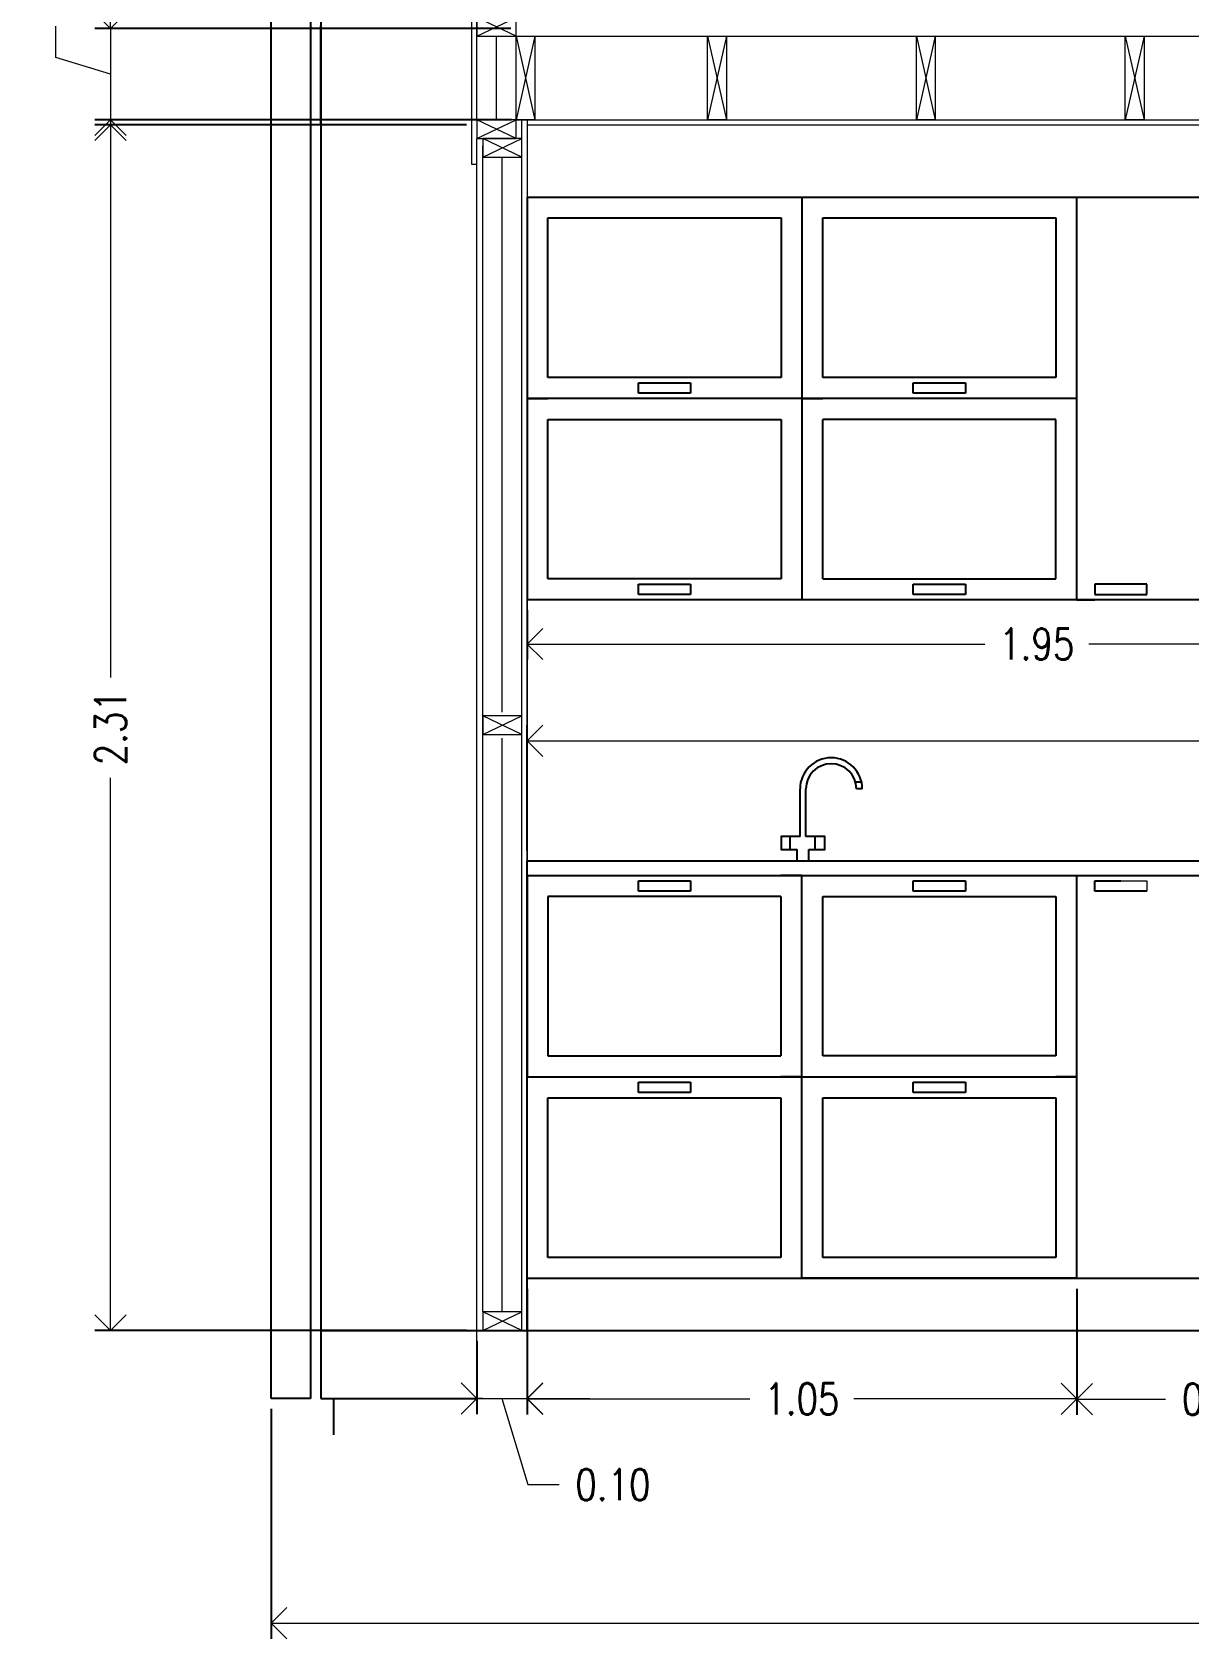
# Model space of a CAD drawing. Header units: inches. Extents: x -102.5 to -49.9, y 36.2 to 69.9.
# Drawn here: x -92.838 to -90.622, y 43.667 to 46.76 of the extents above; entities that cross this region are included whole.
import ezdxf

# ---------------------------------------------------------------- set-up
doc = ezdxf.new("R2010")
doc.units = ezdxf.units.IN
doc.header["$MEASUREMENT"] = 0
doc.layers.get('DEFPOINTS').update_dxf_attribs({"color": 210})
for name, color, linetype, lineweight in [('A-ANNO-DIMS', 3, 'Continuous', 18), ('A-DETL-MBND', 3, 'Continuous', 18), ('A-ELEV-MBE2', 4, 'Continuous', 25), ('A-FURN', 8, 'Continuous', 18), ('A-WALL-PATT', 8, 'Continuous', 18), ('A-WALL-STUD', 3, 'Continuous', 18), ('arredi', 7, 'Continuous', 20)]:
    doc.layers.add(name, color=color, linetype=linetype, lineweight=lineweight)
doc.styles.add('E-ROMANS', font='romans.shx', dxfattribs={"width": 0.8})
doc.dimstyles.new('Fabio1', dxfattribs={"dimscale": 0.001, "dimtxt": 60, "dimasz": 60, "dimexe": 30, "dimexo": 20, "dimgap": 30, "dimtad": 0, "dimzin": 0, "dimdsep": 46, "dimtxsty": 'E-ROMANS', "dimblk": 'OPEN90', "dimcen": 90, "dimclrd": 3, "dimclre": 3, "dimclrt": 3, "dimadec": 0, "dimazin": 0, "dimtfac": 1, "dimtmove": 1, "dimatfit": 3, "dimldrblk": 'OPEN90', "dimfxl": 1, "dimtfill": 1, "dimtolj": 1, "dimtzin": 0, "dimlwd": -1, "dimarcsym": 0})

# ---------------------------------------------------------------- blocks, each defined once
blk = doc.blocks.new('6-rob-elev')
at = {"color": 0, "linetype": 'ByBlock'}
for p, q in [((-0.75, 6.17), (-0.75, 18.33)), ((0.75, 6.17), (0.75, 18.33)), ((14.93, 20.08), (13.43, 20.08)), ((15.12, 18.33), (13.62, 18.33)), ((-3.38, 6.17), (-3.38, 2.84)), ((3, 6.17), (3, 2.84)), ((-1.5, 0), (-1.5, 2.84)), ((1.5, 0), (1.5, 2.84))]:
    blk.add_line(p, q, dxfattribs=at)
blk.add_line((-1.5, 0), (1.5, 0))
for points in [[(-0.75, 6.17), (-5.6, 6.17), (-5.6, 2.84), (-1.5, 2.84)], [(1.5, 2.84), (5.57, 2.84), (5.57, 6.17), (0.75, 6.17)]]:
    blk.add_lwpolyline(points, dxfattribs=at)
for radius in [7.94, 6.44]:
    blk.add_arc((7.19, 18.33), radius, 0, 180, dxfattribs=at)
blk = doc.blocks.new('_Open90')
at = {"color": 0, "linetype": 'ByBlock', "lineweight": -2}
for p, q in [((0, 0), (-1, 0)), ((-0.5, 0.5), (0, 0)), ((0, 0), (-0.5, -0.5))]:
    blk.add_line(p, q, dxfattribs=at)
blk = doc.blocks.new('*D1315')
at = {"layer": 'A-ANNO-DIMS', "color": 3, "transparency": 16777216}
for p, q in [((-92.6876, 46.8276), (-92.6876, 46.8876)), ((-92.7926, 46.7116), (-92.7926, 46.7716)), ((-92.6876, 46.7676), (-92.6876, 46.5926)), ((-92.6876, 46.7676), (-92.6876, 46.5926)), ((-92.6876, 46.6801), (-92.7926, 46.7116)), ((-92.6876, 46.5326), (-92.6876, 46.4726))]:
    blk.add_line(p, q, dxfattribs=at)
at = {"layer": 'A-ANNO-DIMS', "color": 3, "lineweight": -2, "transparency": 16777216}
for p, q in [((-91.9208, 46.7676), (-92.7176, 46.7676)), ((-91.9198, 46.5926), (-92.7176, 46.5926))]:
    blk.add_line(p, q, dxfattribs=at)
at = {"layer": 'DEFPOINTS', "color": 0, "transparency": 16777216}
for p in [(-91.9008, 46.7676), (-92.6876, 46.5926), (-91.8998, 46.5926)]:
    blk.add_point(p, dxfattribs=at)
at = {"layer": 'A-ANNO-DIMS', "color": 3, "transparency": 16777216, "xscale": 0.06, "yscale": 0.06, "zscale": 0.06}
for p, rotation in [((-92.6876, 46.7676), 270), ((-92.6876, 46.5926), 90)]:
    blk.add_blockref('_Open90', p, dxfattribs=dict(at, rotation=rotation))
at = {"layer": 'A-ANNO-DIMS', "color": 3, "transparency": 16777216, "insert": (-92.7926, 46.8748), "char_height": 0.06, "attachment_point": 5, "rotation": 90, "style": 'E-ROMANS', "bg_fill": 3, "box_fill_scale": 1.25, "bg_fill_color": 256, "bg_fill_true_color": 13158600, "bg_fill_transparency": 0}
blk.add_mtext('\\A1;0.18', dxfattribs=at)
blk = doc.blocks.new('*D1317')
at = {"layer": 'A-ANNO-DIMS', "color": 3, "lineweight": -2, "transparency": 16777216}
for p, q in [((-92.0058, 46.5826), (-92.7176, 46.5826)), ((-92.0058, 44.2726), (-92.7176, 44.2726))]:
    blk.add_line(p, q, dxfattribs=at)
at = {"layer": 'A-ANNO-DIMS', "color": 3, "transparency": 16777216}
for p, q in [((-92.6876, 46.5226), (-92.6876, 45.5239)), ((-92.6876, 44.3326), (-92.6876, 45.3313))]:
    blk.add_line(p, q, dxfattribs=at)
at = {"layer": 'DEFPOINTS', "color": 0, "transparency": 16777216}
for p in [(-92.6876, 46.5826), (-91.9858, 46.5826), (-91.9858, 44.2726)]:
    blk.add_point(p, dxfattribs=at)
at = {"layer": 'A-ANNO-DIMS', "color": 3, "transparency": 16777216, "xscale": 0.06, "yscale": 0.06, "zscale": 0.06}
for p, rotation in [((-92.6876, 46.5826), 90), ((-92.6876, 44.2726), 270)]:
    blk.add_blockref('_Open90', p, dxfattribs=dict(at, rotation=rotation))
at = {"layer": 'A-ANNO-DIMS', "color": 3, "transparency": 16777216, "insert": (-92.6876, 45.4276), "char_height": 0.06, "attachment_point": 5, "rotation": 90, "style": 'E-ROMANS', "bg_fill": 3, "box_fill_scale": 1.25, "bg_fill_color": 256, "bg_fill_true_color": 13158600, "bg_fill_transparency": 0}
blk.add_mtext('\\A1;2.31', dxfattribs=at)
blk = doc.blocks.new('*D1304')
at = {"layer": 'A-ANNO-DIMS', "color": 3, "lineweight": -2, "transparency": 16777216}
for p, q in [((-91.8898, 45.6526), (-91.8898, 45.558)), ((-89.9367, 45.6526), (-89.9367, 45.558))]:
    blk.add_line(p, q, dxfattribs=at)
at = {"layer": 'A-ANNO-DIMS', "color": 3, "transparency": 16777216}
for p, q in [((-91.8298, 45.588), (-91.013, 45.588)), ((-89.9967, 45.588), (-90.8135, 45.588))]:
    blk.add_line(p, q, dxfattribs=at)
at = {"layer": 'DEFPOINTS', "color": 0, "transparency": 16777216}
for p in [(-91.8898, 45.6726), (-89.9367, 45.6726), (-89.9367, 45.588)]:
    blk.add_point(p, dxfattribs=at)
at = {"layer": 'A-ANNO-DIMS', "color": 3, "transparency": 16777216, "xscale": 0.06, "yscale": 0.06, "zscale": 0.06, "rotation": 180}
blk.add_blockref('_Open90', (-91.8898, 45.588), dxfattribs=at)
at = {"layer": 'A-ANNO-DIMS', "color": 3, "transparency": 16777216, "xscale": 0.06, "yscale": 0.06, "zscale": 0.06}
blk.add_blockref('_Open90', (-89.9367, 45.588), dxfattribs=at)
at = {"layer": 'A-ANNO-DIMS', "color": 3, "transparency": 16777216, "insert": (-90.9133, 45.588), "char_height": 0.06, "attachment_point": 5, "style": 'E-ROMANS', "bg_fill": 3, "box_fill_scale": 1.25, "bg_fill_color": 256, "bg_fill_true_color": 13158600, "bg_fill_transparency": 0}
blk.add_mtext('\\A1;1.95', dxfattribs=at)
blk = doc.blocks.new('*D1295')
at = {"layer": 'A-ANNO-DIMS', "color": 3, "lineweight": -2, "transparency": 16777216}
for p, q in [((-91.8898, 45.1926), (-91.8898, 45.4326)), ((-88.7889, 45.1926), (-88.7889, 45.4326))]:
    blk.add_line(p, q, dxfattribs=at)
at = {"layer": 'A-ANNO-DIMS', "color": 3, "transparency": 16777216}
for p, q in [((-91.8298, 45.4026), (-90.4425, 45.4026)), ((-88.8489, 45.4026), (-90.2362, 45.4026))]:
    blk.add_line(p, q, dxfattribs=at)
at = {"layer": 'DEFPOINTS', "color": 0, "transparency": 16777216}
for p in [(-88.7889, 45.4026), (-91.8898, 45.1726), (-88.7889, 45.1726)]:
    blk.add_point(p, dxfattribs=at)
at = {"layer": 'A-ANNO-DIMS', "color": 3, "transparency": 16777216, "xscale": 0.06, "yscale": 0.06, "zscale": 0.06, "rotation": 180}
blk.add_blockref('_Open90', (-91.8898, 45.4026), dxfattribs=at)
at = {"layer": 'A-ANNO-DIMS', "color": 3, "transparency": 16777216, "xscale": 0.06, "yscale": 0.06, "zscale": 0.06}
blk.add_blockref('_Open90', (-88.7889, 45.4026), dxfattribs=at)
at = {"layer": 'A-ANNO-DIMS', "color": 3, "transparency": 16777216, "insert": (-90.3394, 45.4026), "char_height": 0.06, "attachment_point": 5, "style": 'E-ROMANS', "bg_fill": 3, "box_fill_scale": 1.25, "bg_fill_color": 256, "bg_fill_true_color": 13158600, "bg_fill_transparency": 0}
blk.add_mtext('\\A1;3.10', dxfattribs=at)
blk = doc.blocks.new('*D1283')
at = {"layer": 'A-ANNO-DIMS', "color": 3, "lineweight": -2, "transparency": 16777216}
for p, q in [((-91.9858, 44.2526), (-91.9858, 44.1122)), ((-91.8898, 44.2526), (-91.8898, 44.1122))]:
    blk.add_line(p, q, dxfattribs=at)
at = {"layer": 'A-ANNO-DIMS', "color": 3, "transparency": 16777216}
for p, q in [((-92.0458, 44.1422), (-92.1058, 44.1422)), ((-91.9858, 44.1422), (-91.8898, 44.1422)), ((-91.9858, 44.1422), (-91.8898, 44.1422)), ((-91.9378, 44.1422), (-91.8883, 43.9772)), ((-91.8298, 44.1422), (-91.7698, 44.1422)), ((-91.8883, 43.9772), (-91.8283, 43.9772))]:
    blk.add_line(p, q, dxfattribs=at)
at = {"layer": 'DEFPOINTS', "color": 0, "transparency": 16777216}
for p in [(-91.9858, 44.2726), (-91.8898, 44.2726), (-91.8898, 44.1422)]:
    blk.add_point(p, dxfattribs=at)
at = {"layer": 'A-ANNO-DIMS', "color": 3, "transparency": 16777216, "xscale": 0.06, "yscale": 0.06, "zscale": 0.06}
blk.add_blockref('_Open90', (-91.9858, 44.1422), dxfattribs=at)
at = {"layer": 'A-ANNO-DIMS', "color": 3, "transparency": 16777216, "xscale": 0.06, "yscale": 0.06, "zscale": 0.06, "rotation": 180}
blk.add_blockref('_Open90', (-91.8898, 44.1422), dxfattribs=at)
at = {"layer": 'A-ANNO-DIMS', "color": 3, "transparency": 16777216, "insert": (-91.7252, 43.9772), "char_height": 0.06, "attachment_point": 5, "style": 'E-ROMANS', "bg_fill": 3, "box_fill_scale": 1.25, "bg_fill_color": 256, "bg_fill_true_color": 13158600, "bg_fill_transparency": 0}
blk.add_mtext('\\A1;0.10', dxfattribs=at)
blk = doc.blocks.new('*D1284')
at = {"layer": 'A-ANNO-DIMS', "color": 3, "lineweight": -2, "transparency": 16777216}
for p, q in [((-91.8898, 44.3526), (-91.8898, 44.1115)), ((-90.8367, 44.3526), (-90.8367, 44.1115))]:
    blk.add_line(p, q, dxfattribs=at)
at = {"layer": 'A-ANNO-DIMS', "color": 3, "transparency": 16777216}
for p, q in [((-91.8298, 44.1415), (-91.463, 44.1415)), ((-90.8967, 44.1415), (-91.2635, 44.1415))]:
    blk.add_line(p, q, dxfattribs=at)
at = {"layer": 'DEFPOINTS', "color": 0, "transparency": 16777216}
for p in [(-91.8898, 44.3726), (-90.8367, 44.3726), (-90.8367, 44.1415)]:
    blk.add_point(p, dxfattribs=at)
at = {"layer": 'A-ANNO-DIMS', "color": 3, "transparency": 16777216, "xscale": 0.06, "yscale": 0.06, "zscale": 0.06, "rotation": 180}
blk.add_blockref('_Open90', (-91.8898, 44.1415), dxfattribs=at)
at = {"layer": 'A-ANNO-DIMS', "color": 3, "transparency": 16777216, "xscale": 0.06, "yscale": 0.06, "zscale": 0.06}
blk.add_blockref('_Open90', (-90.8367, 44.1415), dxfattribs=at)
at = {"layer": 'A-ANNO-DIMS', "color": 3, "transparency": 16777216, "insert": (-91.3633, 44.1415), "char_height": 0.06, "attachment_point": 5, "style": 'E-ROMANS', "bg_fill": 3, "box_fill_scale": 1.25, "bg_fill_color": 256, "bg_fill_true_color": 13158600, "bg_fill_transparency": 0}
blk.add_mtext('\\A1;1.05', dxfattribs=at)
blk = doc.blocks.new('*D1285')
at = {"layer": 'A-ANNO-DIMS', "color": 3, "lineweight": -2, "transparency": 16777216}
for p, q in [((-90.8367, 44.3526), (-90.8367, 44.1109)), ((-90.2898, 44.3526), (-90.2898, 44.1109))]:
    blk.add_line(p, q, dxfattribs=at)
at = {"layer": 'A-ANNO-DIMS', "color": 3, "transparency": 16777216}
for p, q in [((-90.7767, 44.1409), (-90.6664, 44.1409)), ((-90.3498, 44.1409), (-90.4601, 44.1409))]:
    blk.add_line(p, q, dxfattribs=at)
at = {"layer": 'DEFPOINTS', "color": 0, "transparency": 16777216}
for p in [(-90.8367, 44.3726), (-90.2898, 44.3726), (-90.2898, 44.1409)]:
    blk.add_point(p, dxfattribs=at)
at = {"layer": 'A-ANNO-DIMS', "color": 3, "transparency": 16777216, "xscale": 0.06, "yscale": 0.06, "zscale": 0.06, "rotation": 180}
blk.add_blockref('_Open90', (-90.8367, 44.1409), dxfattribs=at)
at = {"layer": 'A-ANNO-DIMS', "color": 3, "transparency": 16777216, "xscale": 0.06, "yscale": 0.06, "zscale": 0.06}
blk.add_blockref('_Open90', (-90.2898, 44.1409), dxfattribs=at)
at = {"layer": 'A-ANNO-DIMS', "color": 3, "transparency": 16777216, "insert": (-90.5633, 44.1409), "char_height": 0.06, "attachment_point": 5, "style": 'E-ROMANS', "bg_fill": 3, "box_fill_scale": 1.25, "bg_fill_color": 256, "bg_fill_true_color": 13158600, "bg_fill_transparency": 0}
blk.add_mtext('\\A1;0.55', dxfattribs=at)
blk = doc.blocks.new('*D1273')
at = {"layer": 'A-ANNO-DIMS', "color": 3, "lineweight": -2, "transparency": 16777216}
for p, q in [((-92.3798, 44.1226), (-92.3798, 43.6817)), ((-84.5568, 44.0526), (-84.5568, 43.6817))]:
    blk.add_line(p, q, dxfattribs=at)
at = {"layer": 'A-ANNO-DIMS', "color": 3, "transparency": 16777216}
for p, q in [((-92.3198, 43.7117), (-88.5715, 43.7117)), ((-84.6168, 43.7117), (-88.3652, 43.7117))]:
    blk.add_line(p, q, dxfattribs=at)
at = {"layer": 'DEFPOINTS', "color": 0, "transparency": 16777216}
for p in [(-92.3798, 44.1426), (-84.5568, 44.0726), (-84.5568, 43.7117)]:
    blk.add_point(p, dxfattribs=at)
at = {"layer": 'A-ANNO-DIMS', "color": 3, "transparency": 16777216, "xscale": 0.06, "yscale": 0.06, "zscale": 0.06, "rotation": 180}
blk.add_blockref('_Open90', (-92.3798, 43.7117), dxfattribs=at)
at = {"layer": 'A-ANNO-DIMS', "color": 3, "transparency": 16777216, "xscale": 0.06, "yscale": 0.06, "zscale": 0.06}
blk.add_blockref('_Open90', (-84.5568, 43.7117), dxfattribs=at)
at = {"layer": 'A-ANNO-DIMS', "color": 3, "transparency": 16777216, "insert": (-88.4683, 43.7117), "char_height": 0.06, "attachment_point": 5, "style": 'E-ROMANS', "bg_fill": 3, "box_fill_scale": 1.25, "bg_fill_color": 256, "bg_fill_true_color": 13158600, "bg_fill_transparency": 0}
blk.add_mtext('\\A1;7.82', dxfattribs=at)

msp = doc.modelspace()

# ---------------------------------------------------------------- linework, layer by layer
for p, q in [((-91.8898, 46.4445), (-91.8898, 45.6726)), ((-91.8898, 46.4445), (-90.8367, 46.4445)), ((-91.3632, 46.4445), (-91.3632, 45.6726)), ((-90.8367, 45.6726), (-90.8367, 46.4445)), ((-90.8367, 46.4445), (-90.3867, 46.4445)), ((-91.8498, 46.0985), (-91.8498, 46.4045)), ((-91.8498, 46.4045), (-91.4032, 46.4045)), ((-91.4032, 46.4045), (-91.4032, 46.0985)), ((-91.3232, 46.0985), (-91.3232, 46.4045)), ((-91.3232, 46.4045), (-90.8767, 46.4045)), ((-90.8767, 46.4045), (-90.8767, 46.0985)), ((-91.4032, 46.0985), (-91.8498, 46.0985)), ((-90.8767, 46.0985), (-91.3232, 46.0985)), ((-91.6765, 46.0685), (-91.6765, 46.0885)), ((-91.6765, 46.0885), (-91.5765, 46.0885)), ((-91.6265, 46.0685), (-91.6765, 46.0685)), ((-91.5765, 46.0685), (-91.6265, 46.0685)), ((-91.5765, 46.0885), (-91.5765, 46.0685)), ((-91.15, 46.0685), (-91.15, 46.0885)), ((-91.15, 46.0885), (-91.05, 46.0885)), ((-91.1, 46.0685), (-91.15, 46.0685)), ((-91.05, 46.0685), (-91.1, 46.0685)), ((-91.05, 46.0885), (-91.05, 46.0685)), ((-90.8367, 46.0585), (-91.8898, 46.0585)), ((-91.8898, 46.0585), (-91.8498, 46.0585)), ((-91.3632, 46.0585), (-91.3232, 46.0585)), ((-90.8367, 46.0585), (-91.1, 46.0585)), ((-91.8498, 45.7126), (-91.8498, 46.0185)), ((-91.8498, 46.0185), (-91.4032, 46.0185)), ((-91.4032, 46.0185), (-91.4032, 45.7126)), ((-91.3232, 45.7126), (-91.3232, 46.0185)), ((-90.8767, 46.0185), (-91.3232, 46.0185)), ((-90.8767, 45.7126), (-90.8767, 46.0185)), ((-91.4032, 45.7126), (-91.8498, 45.7126)), ((-91.6765, 45.6826), (-91.6765, 45.7026)), ((-91.6765, 45.7026), (-91.5765, 45.7026)), ((-91.5765, 45.7026), (-91.5765, 45.6826)), ((-91.3232, 45.7126), (-90.8767, 45.7126)), ((-91.15, 45.6826), (-91.15, 45.7026)), ((-91.15, 45.7026), (-91.05, 45.7026)), ((-91.05, 45.7026), (-91.05, 45.6826)), ((-90.8367, 45.7126), (-90.8367, 45.7126)), ((-90.7023, 45.7026), (-90.8023, 45.7026)), ((-90.8023, 45.7026), (-90.8023, 45.6826)), ((-90.7023, 45.6826), (-90.7023, 45.7026)), ((-89.9367, 45.6726), (-91.8898, 45.6726)), ((-91.6265, 45.6826), (-91.6765, 45.6826)), ((-91.5765, 45.6826), (-91.6265, 45.6826)), ((-91.1, 45.6826), (-91.15, 45.6826)), ((-91.05, 45.6826), (-91.1, 45.6826)), ((-90.8367, 45.6726), (-90.8023, 45.6726)), ((-90.8023, 45.6826), (-90.7023, 45.6826)), ((-91.8898, 44.2726), (-91.8898, 45.1726)), ((-91.8898, 45.1726), (-88.7889, 45.1726)), ((-91.8898, 45.1445), (-88.7889, 45.1445)), ((-91.8898, 45.1445), (-91.8898, 44.7586)), ((-91.8898, 45.1445), (-91.6265, 45.1445)), ((-91.6765, 45.1145), (-91.6765, 45.1345)), ((-91.6765, 45.1345), (-91.6265, 45.1345)), ((-91.6265, 45.1345), (-91.5765, 45.1345)), ((-91.5765, 45.1345), (-91.5765, 45.1145)), ((-91.3633, 45.1445), (-91.4033, 45.1445)), ((-91.3633, 44.3726), (-91.3633, 45.1445)), ((-91.15, 45.1345), (-91.1, 45.1345)), ((-91.15, 45.1145), (-91.15, 45.1345)), ((-91.1, 45.1345), (-91.05, 45.1345)), ((-91.05, 45.1345), (-91.05, 45.1145)), ((-90.8367, 44.3726), (-90.8367, 45.1445)), ((-90.8022, 45.1345), (-90.7522, 45.1345)), ((-90.8022, 45.1145), (-90.8022, 45.1345)), ((-91.4033, 45.1045), (-91.8498, 45.1045)), ((-91.8498, 45.1045), (-91.8498, 44.7986)), ((-91.5765, 45.1145), (-91.6765, 45.1145)), ((-91.4033, 45.1045), (-91.4033, 44.7986)), ((-91.3233, 44.7986), (-91.3233, 45.1045)), ((-91.3233, 45.1045), (-90.8767, 45.1045)), ((-91.05, 45.1145), (-91.15, 45.1145)), ((-90.8767, 45.1045), (-90.8767, 44.7986)), ((-90.7022, 45.1145), (-90.8022, 45.1145)), ((-91.8498, 44.7986), (-91.4033, 44.7986)), ((-90.8767, 44.7986), (-91.3233, 44.7986)), ((-91.8898, 44.7586), (-90.8367, 44.7586)), ((-91.8898, 44.7586), (-91.6265, 44.7586)), ((-91.6765, 44.7286), (-91.6765, 44.7486)), ((-91.6765, 44.7486), (-91.6265, 44.7486)), ((-91.6265, 44.7486), (-91.5765, 44.7486)), ((-91.5765, 44.7486), (-91.5765, 44.7286)), ((-91.3633, 44.7586), (-91.4033, 44.7586)), ((-91.15, 44.7286), (-91.15, 44.7486)), ((-91.15, 44.7486), (-91.1, 44.7486)), ((-91.1, 44.7486), (-91.05, 44.7486)), ((-91.05, 44.7486), (-91.05, 44.7286)), ((-90.8367, 44.7586), (-90.8767, 44.7586)), ((-91.8498, 44.4126), (-91.8498, 44.7186)), ((-91.8498, 44.7186), (-91.4033, 44.7186)), ((-91.5765, 44.7286), (-91.6765, 44.7286)), ((-91.4033, 44.7186), (-91.4033, 44.4126)), ((-91.3233, 44.4126), (-91.3233, 44.7186)), ((-91.3233, 44.7186), (-90.8767, 44.7186)), ((-91.05, 44.7286), (-91.15, 44.7286)), ((-90.8767, 44.7186), (-90.8767, 44.4126)), ((-91.4033, 44.4126), (-91.8498, 44.4126)), ((-90.8767, 44.4126), (-91.3233, 44.4126)), ((-91.8898, 44.3726), (-88.7889, 44.3726)), ((-90.8367, 44.3726), (-91.3633, 44.3726)), ((-92.2858, 44.2726), (-84.9868, 44.2726))]:
    msp.add_line(p, q)
at = {"layer": 'A-DETL-MBND'}
msp.add_line((-91.9748, 44.3086), (-91.9748, 46.5426), dxfattribs=at)
for points in [[(-91.9858, 46.5066), (-91.9958, 46.5066), (-91.9958, 48.9326)], [(-91.9858, 46.5926), (-91.9858, 48.9326)], [(-91.9108, 46.7526), (-85.0618, 46.7526)], [(-91.9108, 46.5926), (-85.0728, 46.5926)], [(-91.8998, 44.2726), (-91.8998, 46.5926)], [(-91.8898, 46.5926), (-91.8898, 44.2726)], [(-91.9748, 44.1426), (-91.9858, 44.1426), (-91.9858, 46.5566)], [(-91.8898, 46.5826), (-88.0819, 46.5826)]]:
    msp.add_lwpolyline(points, dxfattribs=at)
at = {"layer": 'A-ELEV-MBE2'}
for p, q in [((-92.2848, 48.9159), (-92.2848, 44.1426)), ((-92.3048, 44.1426), (-92.3798, 44.1426)), ((-92.2608, 44.1426), (-92.2608, 44.0726))]:
    msp.add_line(p, q, dxfattribs=at)
for points in [[(-92.3798, 44.1426), (-92.3798, 48.9706)], [(-92.3048, 48.9706), (-92.3048, 44.1426)], [(-92.2848, 44.1426), (-91.9858, 44.1426)]]:
    msp.add_lwpolyline(points, dxfattribs=at)
at = {"layer": 'A-FURN'}
for p, q in [((-91.8898, 45.1135), (-91.8898, 45.1635)), ((-91.8898, 44.337), (-91.8898, 45.1056)), ((-91.8898, 44.337), (-91.8898, 44.2726))]:
    msp.add_line(p, q, dxfattribs=at)
msp.add_lwpolyline([(-91.8898, 44.2726), (-91.8598, 44.2726)], dxfattribs=at)
at = {"layer": 'A-WALL-PATT', "ltscale": 0.1}
for p, q in [((-91.9483, 46.5926), (-91.9483, 46.7526)), ((-91.9373, 45.4576), (-91.9373, 46.5206)), ((-91.9373, 44.3086), (-91.9373, 45.4076))]:
    msp.add_line(p, q, dxfattribs=at)
at = {"layer": 'A-WALL-STUD'}
for p, q in [((-91.9858, 46.7526), (-91.9108, 46.7886)), ((-91.9108, 46.7526), (-91.9858, 46.7886)), ((-91.9858, 46.5566), (-91.9108, 46.5926)), ((-91.9108, 46.5566), (-91.9858, 46.5926)), ((-91.9748, 46.5206), (-91.8998, 46.5566)), ((-91.8998, 46.5206), (-91.9748, 46.5566)), ((-91.9748, 45.4146), (-91.8998, 45.4506)), ((-91.8998, 45.4146), (-91.9748, 45.4506)), ((-91.9748, 44.2726), (-91.8998, 44.3086)), ((-91.8998, 44.2726), (-91.9748, 44.3086))]:
    msp.add_line(p, q, dxfattribs=at)
for points in [[(-91.9858, 46.7526), (-91.9108, 46.7526), (-91.9108, 46.7886), (-91.9858, 46.7886)], [(-91.9858, 46.5566), (-91.9108, 46.5566), (-91.9108, 46.5926), (-91.9858, 46.5926)], [(-91.9748, 46.5206), (-91.8998, 46.5206), (-91.8998, 46.5566), (-91.9748, 46.5566)], [(-91.9748, 45.4146), (-91.8998, 45.4146), (-91.8998, 45.4506), (-91.9748, 45.4506)], [(-91.9748, 44.2726), (-91.8998, 44.2726), (-91.8998, 44.3086), (-91.9748, 44.3086)]]:
    msp.add_lwpolyline(points, close=True, dxfattribs=at)
for points in [[(-91.8748, 46.7526), (-91.8748, 46.5926), (-91.9108, 46.5926), (-91.9108, 46.7526), (-91.8748, 46.7526)], [(-91.9108, 46.7526), (-91.8748, 46.5926)], [(-91.8748, 46.7526), (-91.9108, 46.5926)], [(-91.5078, 46.7526), (-91.5078, 46.5926), (-91.5438, 46.5926), (-91.5438, 46.7526), (-91.5078, 46.7526)], [(-91.5438, 46.7526), (-91.5078, 46.5926)], [(-91.5078, 46.7526), (-91.5438, 46.5926)], [(-91.1078, 46.7526), (-91.1078, 46.5926), (-91.1438, 46.5926), (-91.1438, 46.7526), (-91.1078, 46.7526)], [(-91.1438, 46.7526), (-91.1078, 46.5926)], [(-91.1078, 46.7526), (-91.1438, 46.5926)], [(-90.7078, 46.7526), (-90.7078, 46.5926), (-90.7438, 46.5926), (-90.7438, 46.7526), (-90.7078, 46.7526)], [(-90.7438, 46.7526), (-90.7078, 46.5926)], [(-90.7078, 46.7526), (-90.7438, 46.5926)]]:
    msp.add_lwpolyline(points, dxfattribs=at)
at = {"layer": 'arredi'}
for p, q in [((-92.2858, 46.5826), (-92.2858, 46.7726)), ((-90.8367, 46.4445), (-90.3867, 46.4445)), ((-90.8767, 46.0585), (-90.8767, 46.0585)), ((-90.8767, 46.0585), (-90.8767, 46.0585)), ((-91.8898, 45.1726), (-91.8898, 45.6726)), ((-90.7522, 45.1345), (-90.7022, 45.1345)), ((-90.7022, 45.1345), (-90.7022, 45.1145)), ((-91.8898, 45.1045), (-91.8898, 45.1045)), ((-91.8498, 44.7586), (-91.8498, 44.7586)), ((-91.8498, 44.7586), (-91.8498, 44.7586)), ((-91.8898, 44.4126), (-91.8898, 44.4126)), ((-91.8898, 44.2726), (-91.8898, 44.3726))]:
    msp.add_line(p, q, dxfattribs=at)

# ---------------------------------------------------------------- block references
at = {"xscale": 0.007512586427515264, "yscale": 0.007512586427515264, "zscale": 0.007512586427515264}
msp.add_blockref('6-rob-elev', (-91.3612, 45.1726), dxfattribs=at)

# ---------------------------------------------------------------- next in the draw order: dimensions: what is measured, and where the dimension line sits
at = {"layer": 'A-ANNO-DIMS'}
dim = msp.add_linear_dim(base=(-92.687608, 46.592625), p1=(-91.900842, 46.767626), p2=(-91.899837, 46.592625), angle=90, dimstyle='Fabio1', dxfattribs=at)
dim.commit()
dim.dimension.update_dxf_attribs({"geometry": '*D1315', "text_midpoint": (-92.792608, 46.801625)})
for base, p1, p2, picture, middle in [((-89.9367, 45.588), (-91.8898, 45.6726), (-89.9367, 45.6726), '*D1304', (-90.9133, 45.588)), ((-88.7889, 45.4026), (-91.8898, 45.1726), (-88.7889, 45.1726), '*D1295', (-90.3394, 45.4026))]:
    dim = msp.add_linear_dim(base=base, p1=p1, p2=p2, dimstyle='Fabio1', dxfattribs=at)
    dim.commit()
    dim.dimension.update_dxf_attribs({"geometry": picture, "text_midpoint": middle})

# ---------------------------------------------------------------- next in the draw order: dimensions: what is measured, and where the dimension line sits
dim = msp.add_linear_dim(base=(-92.6876, 46.5826), p1=(-91.9858, 44.2726), p2=(-91.9858, 46.5826), angle=90, dimstyle='Fabio1', dxfattribs=at)
dim.commit()
dim.dimension.update_dxf_attribs({"geometry": '*D1317', "text_midpoint": (-92.6876, 45.4276)})

# ---------------------------------------------------------------- next in the draw order: dimensions: what is measured, and where the dimension line sits
dim = msp.add_linear_dim(base=(-91.8898, 44.1422), p1=(-91.9858, 44.2726), p2=(-91.8898, 44.2726), dimstyle='Fabio1', dxfattribs=at)
dim.commit()
dim.dimension.update_dxf_attribs({"geometry": '*D1283', "text_midpoint": (-91.7983, 43.9772)})

# ---------------------------------------------------------------- next in the draw order: dimensions: what is measured, and where the dimension line sits
dim = msp.add_linear_dim(base=(-90.8367, 44.1415), p1=(-91.8898, 44.3726), p2=(-90.8367, 44.3726), dimstyle='Fabio1', dxfattribs=at)
dim.commit()
dim.dimension.update_dxf_attribs({"geometry": '*D1284', "text_midpoint": (-91.3633, 44.1415)})

# ---------------------------------------------------------------- next in the draw order: dimensions: what is measured, and where the dimension line sits
dim = msp.add_linear_dim(base=(-90.2898, 44.1409), p1=(-90.8367, 44.3726), p2=(-90.2898, 44.3726), dimstyle='Fabio1', dxfattribs=at)
dim.commit()
dim.dimension.update_dxf_attribs({"geometry": '*D1285', "text_midpoint": (-90.5633, 44.1409)})

# ---------------------------------------------------------------- next in the draw order: dimensions: what is measured, and where the dimension line sits
dim = msp.add_linear_dim(base=(-84.5568, 43.7117), p1=(-92.3798, 44.1426), p2=(-84.5568, 44.0726), dimstyle='Fabio1', dxfattribs=at)
dim.commit()
dim.dimension.update_dxf_attribs({"geometry": '*D1273', "text_midpoint": (-88.4683, 43.7117)})

doc.saveas('drawing.dxf')
